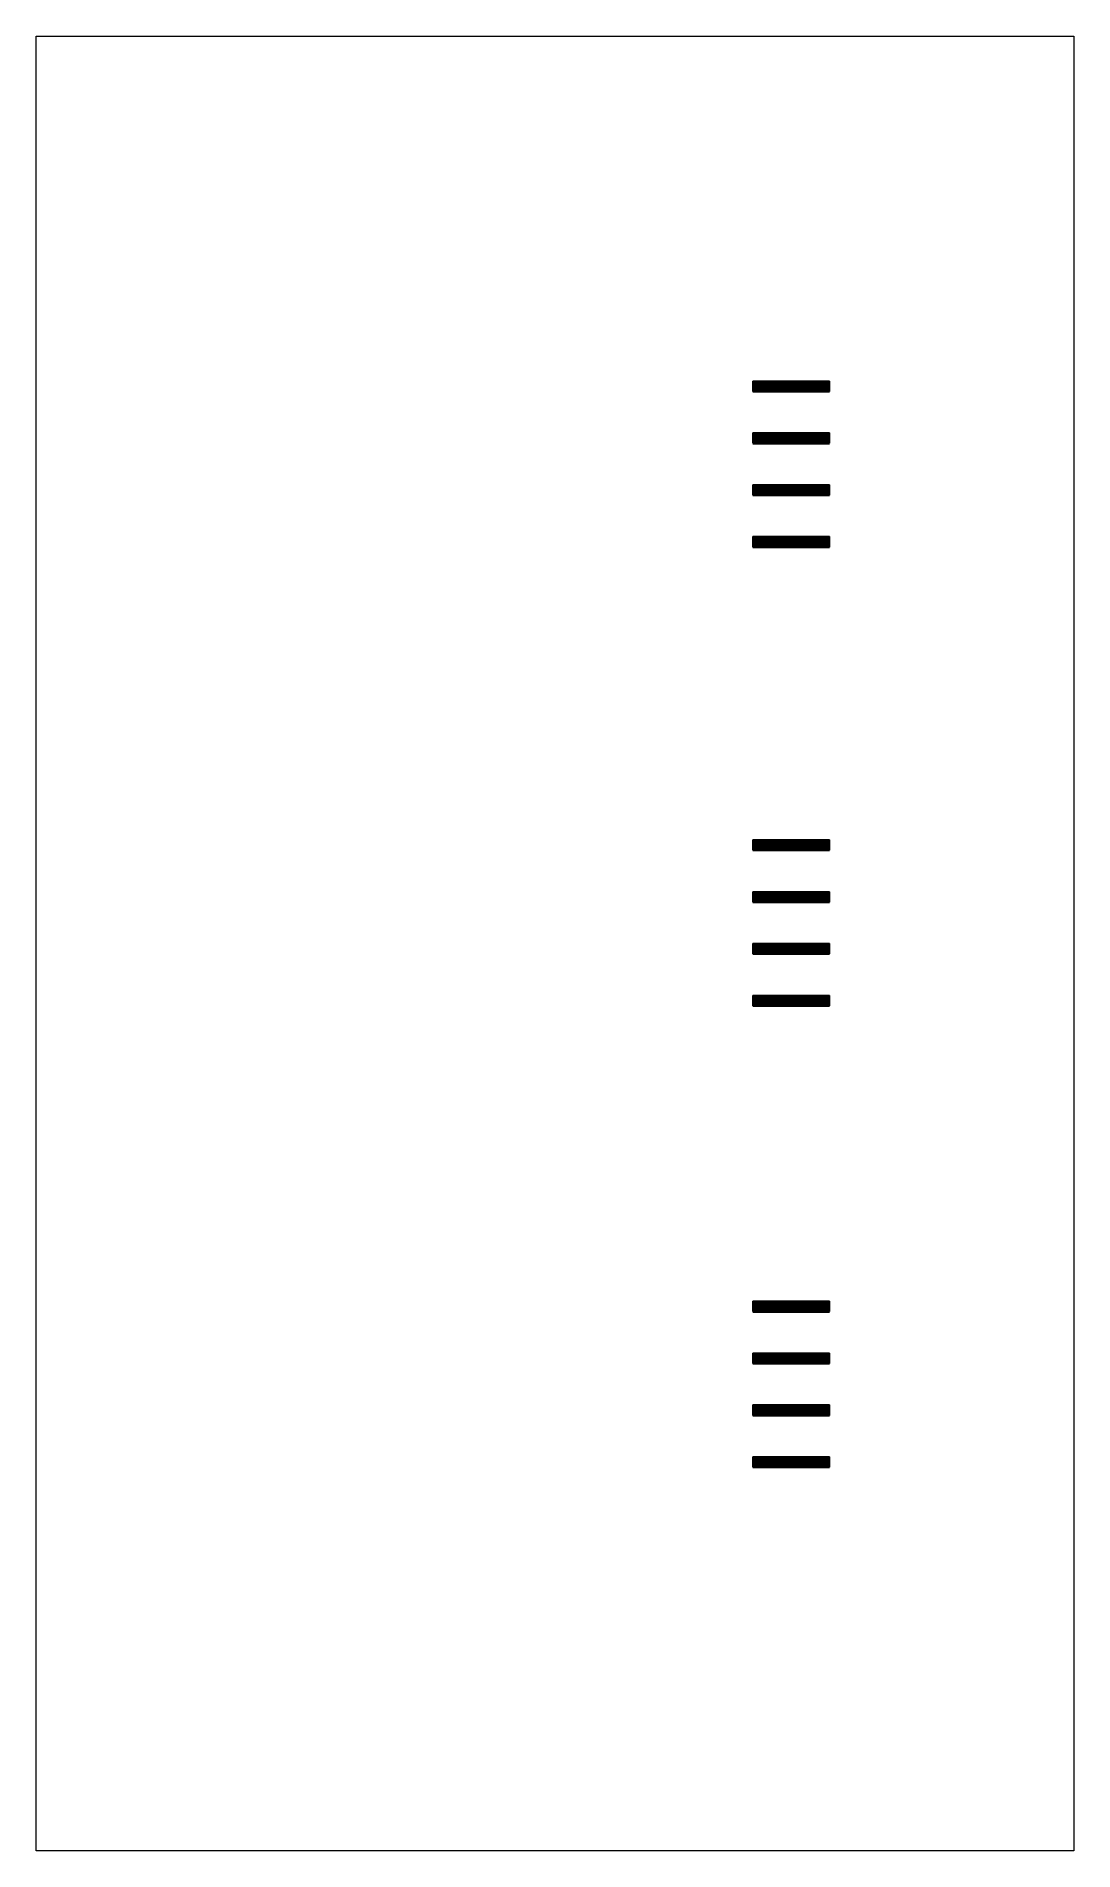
# Model space of a CAD drawing. Header units: millimetres. Extents: x 43.3 to 83.3, y 94.2 to 164.2.
import ezdxf

# ---------------------------------------------------------------- set-up
doc = ezdxf.new("R2010")
doc.units = ezdxf.units.MM
doc.layers.add('Rasters', color=6, linetype='Continuous')

msp = doc.modelspace()

# ---------------------------------------------------------------- linework, layer by layer
at = {"layer": 'Rasters', "linetype": 'Continuous', "lineweight": 0}
for p, q in [((43.292, 94.211), (43.292, 164.211)), ((43.292, 164.211), (83.292, 164.211)), ((83.292, 164.211), (83.292, 94.211)), ((83.292, 94.211), (43.292, 94.211))]:
    msp.add_line(p, q, dxfattribs=at)
at = {"layer": 'Rasters'}
for p, q in [((70.9, 150.883), (73.9, 150.883)), ((73.9, 150.833), (70.9, 150.833)), ((70.9, 150.783), (73.9, 150.783)), ((73.9, 150.733), (70.9, 150.733)), ((70.9, 150.683), (73.9, 150.683)), ((73.9, 150.633), (70.9, 150.633)), ((70.9, 150.583), (73.9, 150.583)), ((73.9, 150.533), (70.9, 150.533)), ((70.95, 150.933), (70.95, 150.467)), ((71, 150.933), (71, 150.467)), ((71.05, 150.933), (71.05, 150.467)), ((71.1, 150.933), (71.1, 150.467)), ((71.15, 150.933), (71.15, 150.467)), ((71.2, 150.933), (71.2, 150.467)), ((71.25, 150.933), (71.25, 150.467)), ((71.3, 150.933), (71.3, 150.467)), ((71.35, 150.933), (71.35, 150.467)), ((71.4, 150.933), (71.4, 150.467)), ((71.45, 150.933), (71.45, 150.467)), ((71.5, 150.933), (71.5, 150.467)), ((71.55, 150.933), (71.55, 150.467)), ((71.6, 150.933), (71.6, 150.467)), ((71.65, 150.933), (71.65, 150.467)), ((71.7, 150.933), (71.7, 150.467)), ((71.75, 150.933), (71.75, 150.467)), ((71.8, 150.933), (71.8, 150.467)), ((71.85, 150.933), (71.85, 150.467)), ((71.9, 150.933), (71.9, 150.467)), ((71.95, 150.933), (71.95, 150.467)), ((72, 150.933), (72, 150.467)), ((72.05, 150.933), (72.05, 150.467)), ((72.1, 150.933), (72.1, 150.467)), ((72.15, 150.933), (72.15, 150.467)), ((72.2, 150.933), (72.2, 150.467)), ((72.25, 150.933), (72.25, 150.467)), ((72.3, 150.933), (72.3, 150.467)), ((72.35, 150.933), (72.35, 150.467)), ((72.4, 150.933), (72.4, 150.467)), ((72.45, 150.933), (72.45, 150.467)), ((72.5, 150.933), (72.5, 150.467)), ((72.55, 150.933), (72.55, 150.467)), ((72.6, 150.933), (72.6, 150.467)), ((72.65, 150.933), (72.65, 150.467)), ((72.7, 150.933), (72.7, 150.467)), ((72.75, 150.933), (72.75, 150.467)), ((72.8, 150.933), (72.8, 150.467)), ((72.85, 150.933), (72.85, 150.467)), ((72.9, 150.933), (72.9, 150.467)), ((72.95, 150.933), (72.95, 150.467)), ((73, 150.933), (73, 150.467)), ((73.05, 150.933), (73.05, 150.467)), ((73.1, 150.933), (73.1, 150.467)), ((73.15, 150.933), (73.15, 150.467)), ((73.2, 150.933), (73.2, 150.467)), ((73.25, 150.933), (73.25, 150.467)), ((73.3, 150.933), (73.3, 150.467)), ((73.35, 150.933), (73.35, 150.467)), ((73.4, 150.933), (73.4, 150.467)), ((73.45, 150.933), (73.45, 150.467)), ((73.5, 150.933), (73.5, 150.467)), ((73.55, 150.933), (73.55, 150.467)), ((73.6, 150.933), (73.6, 150.467)), ((73.65, 150.933), (73.65, 150.467)), ((73.7, 150.933), (73.7, 150.467)), ((73.75, 150.933), (73.75, 150.467)), ((73.8, 150.933), (73.8, 150.467)), ((73.85, 150.933), (73.85, 150.467)), ((70.9, 148.883), (73.9, 148.883)), ((73.9, 148.833), (70.9, 148.833)), ((70.9, 148.783), (73.9, 148.783)), ((73.9, 148.733), (70.9, 148.733)), ((70.9, 148.683), (73.9, 148.683)), ((73.9, 148.633), (70.9, 148.633)), ((70.9, 148.583), (73.9, 148.583)), ((73.9, 148.533), (70.9, 148.533)), ((70.95, 148.933), (70.95, 148.467)), ((71, 148.933), (71, 148.467)), ((71.05, 148.933), (71.05, 148.467)), ((71.1, 148.933), (71.1, 148.467)), ((71.15, 148.933), (71.15, 148.467)), ((71.2, 148.933), (71.2, 148.467)), ((71.25, 148.933), (71.25, 148.467)), ((71.3, 148.933), (71.3, 148.467)), ((71.35, 148.933), (71.35, 148.467)), ((71.4, 148.933), (71.4, 148.467)), ((71.45, 148.933), (71.45, 148.467)), ((71.5, 148.933), (71.5, 148.467)), ((71.55, 148.933), (71.55, 148.467)), ((71.6, 148.933), (71.6, 148.467)), ((71.65, 148.933), (71.65, 148.467)), ((71.7, 148.933), (71.7, 148.467)), ((71.75, 148.933), (71.75, 148.467)), ((71.8, 148.933), (71.8, 148.467)), ((71.85, 148.933), (71.85, 148.467)), ((71.9, 148.933), (71.9, 148.467)), ((71.95, 148.933), (71.95, 148.467)), ((72, 148.933), (72, 148.467)), ((72.05, 148.933), (72.05, 148.467)), ((72.1, 148.933), (72.1, 148.467)), ((72.15, 148.933), (72.15, 148.467)), ((72.2, 148.933), (72.2, 148.467)), ((72.25, 148.933), (72.25, 148.467)), ((72.3, 148.933), (72.3, 148.467)), ((72.35, 148.933), (72.35, 148.467)), ((72.4, 148.933), (72.4, 148.467)), ((72.45, 148.933), (72.45, 148.467)), ((72.5, 148.933), (72.5, 148.467)), ((72.55, 148.933), (72.55, 148.467)), ((72.6, 148.933), (72.6, 148.467)), ((72.65, 148.933), (72.65, 148.467)), ((72.7, 148.933), (72.7, 148.467)), ((72.75, 148.933), (72.75, 148.467)), ((72.8, 148.933), (72.8, 148.467)), ((72.85, 148.933), (72.85, 148.467)), ((72.9, 148.933), (72.9, 148.467)), ((72.95, 148.933), (72.95, 148.467)), ((73, 148.933), (73, 148.467)), ((73.05, 148.933), (73.05, 148.467)), ((73.1, 148.933), (73.1, 148.467)), ((73.15, 148.933), (73.15, 148.467)), ((73.2, 148.933), (73.2, 148.467)), ((73.25, 148.933), (73.25, 148.467)), ((73.3, 148.933), (73.3, 148.467)), ((73.35, 148.933), (73.35, 148.467)), ((73.4, 148.933), (73.4, 148.467)), ((73.45, 148.933), (73.45, 148.467)), ((73.5, 148.933), (73.5, 148.467)), ((73.55, 148.933), (73.55, 148.467)), ((73.6, 148.933), (73.6, 148.467)), ((73.65, 148.933), (73.65, 148.467)), ((73.7, 148.933), (73.7, 148.467)), ((73.75, 148.933), (73.75, 148.467)), ((73.8, 148.933), (73.8, 148.467)), ((73.85, 148.933), (73.85, 148.467)), ((70.9, 146.883), (73.9, 146.883)), ((73.9, 146.833), (70.9, 146.833)), ((70.9, 146.783), (73.9, 146.783)), ((73.9, 146.733), (70.9, 146.733)), ((70.9, 146.683), (73.9, 146.683)), ((73.9, 146.633), (70.9, 146.633)), ((70.9, 146.583), (73.9, 146.583)), ((73.9, 146.533), (70.9, 146.533)), ((70.95, 146.933), (70.95, 146.467)), ((71, 146.933), (71, 146.467)), ((71.05, 146.933), (71.05, 146.467)), ((71.1, 146.933), (71.1, 146.467)), ((71.15, 146.933), (71.15, 146.467)), ((71.2, 146.933), (71.2, 146.467)), ((71.25, 146.933), (71.25, 146.467)), ((71.3, 146.933), (71.3, 146.467)), ((71.35, 146.933), (71.35, 146.467)), ((71.4, 146.933), (71.4, 146.467)), ((71.45, 146.933), (71.45, 146.467)), ((71.5, 146.933), (71.5, 146.467)), ((71.55, 146.933), (71.55, 146.467)), ((71.6, 146.933), (71.6, 146.467)), ((71.65, 146.933), (71.65, 146.467)), ((71.7, 146.933), (71.7, 146.467)), ((71.75, 146.933), (71.75, 146.467)), ((71.8, 146.933), (71.8, 146.467)), ((71.85, 146.933), (71.85, 146.467)), ((71.9, 146.933), (71.9, 146.467)), ((71.95, 146.933), (71.95, 146.467)), ((72, 146.933), (72, 146.467)), ((72.05, 146.933), (72.05, 146.467)), ((72.1, 146.933), (72.1, 146.467)), ((72.15, 146.933), (72.15, 146.467)), ((72.2, 146.933), (72.2, 146.467)), ((72.25, 146.933), (72.25, 146.467)), ((72.3, 146.933), (72.3, 146.467)), ((72.35, 146.933), (72.35, 146.467)), ((72.4, 146.933), (72.4, 146.467)), ((72.45, 146.933), (72.45, 146.467)), ((72.5, 146.933), (72.5, 146.467)), ((72.55, 146.933), (72.55, 146.467)), ((72.6, 146.933), (72.6, 146.467)), ((72.65, 146.933), (72.65, 146.467)), ((72.7, 146.933), (72.7, 146.467)), ((72.75, 146.933), (72.75, 146.467)), ((72.8, 146.933), (72.8, 146.467)), ((72.85, 146.933), (72.85, 146.467)), ((72.9, 146.933), (72.9, 146.467)), ((72.95, 146.933), (72.95, 146.467)), ((73, 146.933), (73, 146.467)), ((73.05, 146.933), (73.05, 146.467)), ((73.1, 146.933), (73.1, 146.467)), ((73.15, 146.933), (73.15, 146.467)), ((73.2, 146.933), (73.2, 146.467)), ((73.25, 146.933), (73.25, 146.467)), ((73.3, 146.933), (73.3, 146.467)), ((73.35, 146.933), (73.35, 146.467)), ((73.4, 146.933), (73.4, 146.467)), ((73.45, 146.933), (73.45, 146.467)), ((73.5, 146.933), (73.5, 146.467)), ((73.55, 146.933), (73.55, 146.467)), ((73.6, 146.933), (73.6, 146.467)), ((73.65, 146.933), (73.65, 146.467)), ((73.7, 146.933), (73.7, 146.467)), ((73.75, 146.933), (73.75, 146.467)), ((73.8, 146.933), (73.8, 146.467)), ((73.85, 146.933), (73.85, 146.467)), ((70.95, 144.933), (70.95, 144.467)), ((71, 144.933), (71, 144.467)), ((71.05, 144.933), (71.05, 144.467)), ((71.1, 144.933), (71.1, 144.467)), ((71.15, 144.933), (71.15, 144.467)), ((71.2, 144.933), (71.2, 144.467)), ((71.25, 144.933), (71.25, 144.467)), ((71.3, 144.933), (71.3, 144.467)), ((71.35, 144.933), (71.35, 144.467)), ((71.4, 144.933), (71.4, 144.467)), ((71.45, 144.933), (71.45, 144.467)), ((71.5, 144.933), (71.5, 144.467)), ((71.55, 144.933), (71.55, 144.467)), ((71.6, 144.933), (71.6, 144.467)), ((71.65, 144.933), (71.65, 144.467)), ((71.7, 144.933), (71.7, 144.467)), ((71.75, 144.933), (71.75, 144.467)), ((71.8, 144.933), (71.8, 144.467)), ((71.85, 144.933), (71.85, 144.467)), ((71.9, 144.933), (71.9, 144.467)), ((71.95, 144.933), (71.95, 144.467)), ((72, 144.933), (72, 144.467)), ((72.05, 144.933), (72.05, 144.467)), ((72.1, 144.933), (72.1, 144.467)), ((72.15, 144.933), (72.15, 144.467)), ((72.2, 144.933), (72.2, 144.467)), ((72.25, 144.933), (72.25, 144.467)), ((72.3, 144.933), (72.3, 144.467)), ((72.35, 144.933), (72.35, 144.467)), ((72.4, 144.933), (72.4, 144.467)), ((72.45, 144.933), (72.45, 144.467)), ((72.5, 144.933), (72.5, 144.467)), ((72.55, 144.933), (72.55, 144.467)), ((72.6, 144.933), (72.6, 144.467)), ((72.65, 144.933), (72.65, 144.467)), ((72.7, 144.933), (72.7, 144.467)), ((72.75, 144.933), (72.75, 144.467)), ((72.8, 144.933), (72.8, 144.467)), ((72.85, 144.933), (72.85, 144.467)), ((72.9, 144.933), (72.9, 144.467)), ((72.95, 144.933), (72.95, 144.467)), ((73, 144.933), (73, 144.467)), ((73.05, 144.933), (73.05, 144.467)), ((73.1, 144.933), (73.1, 144.467)), ((73.15, 144.933), (73.15, 144.467)), ((73.2, 144.933), (73.2, 144.467)), ((73.25, 144.933), (73.25, 144.467)), ((73.3, 144.933), (73.3, 144.467)), ((73.35, 144.933), (73.35, 144.467)), ((73.4, 144.933), (73.4, 144.467)), ((73.45, 144.933), (73.45, 144.467)), ((73.5, 144.933), (73.5, 144.467)), ((73.55, 144.933), (73.55, 144.467)), ((73.6, 144.933), (73.6, 144.467)), ((73.65, 144.933), (73.65, 144.467)), ((73.7, 144.933), (73.7, 144.467)), ((73.75, 144.933), (73.75, 144.467)), ((73.8, 144.933), (73.8, 144.467)), ((73.85, 144.933), (73.85, 144.467)), ((70.9, 144.883), (73.9, 144.883)), ((73.9, 144.833), (70.9, 144.833)), ((70.9, 144.783), (73.9, 144.783)), ((73.9, 144.733), (70.9, 144.733)), ((70.9, 144.683), (73.9, 144.683)), ((73.9, 144.633), (70.9, 144.633)), ((70.9, 144.583), (73.9, 144.583)), ((73.9, 144.533), (70.9, 144.533)), ((70.9, 133.183), (73.9, 133.183)), ((73.9, 133.133), (70.9, 133.133)), ((70.9, 133.083), (73.9, 133.083)), ((73.9, 133.033), (70.9, 133.033)), ((70.95, 133.233), (70.95, 132.767)), ((71, 133.233), (71, 132.767)), ((71.05, 133.233), (71.05, 132.767)), ((71.1, 133.233), (71.1, 132.767)), ((71.15, 133.233), (71.15, 132.767)), ((71.2, 133.233), (71.2, 132.767)), ((71.25, 133.233), (71.25, 132.767)), ((71.3, 133.233), (71.3, 132.767)), ((71.35, 133.233), (71.35, 132.767)), ((71.4, 133.233), (71.4, 132.767)), ((71.45, 133.233), (71.45, 132.767)), ((71.5, 133.233), (71.5, 132.767)), ((71.55, 133.233), (71.55, 132.767)), ((71.6, 133.233), (71.6, 132.767)), ((71.65, 133.233), (71.65, 132.767)), ((71.7, 133.233), (71.7, 132.767)), ((71.75, 133.233), (71.75, 132.767)), ((71.8, 133.233), (71.8, 132.767)), ((71.85, 133.233), (71.85, 132.767)), ((71.9, 133.233), (71.9, 132.767)), ((71.95, 133.233), (71.95, 132.767)), ((72, 133.233), (72, 132.767)), ((72.05, 133.233), (72.05, 132.767)), ((72.1, 133.233), (72.1, 132.767)), ((72.15, 133.233), (72.15, 132.767)), ((72.2, 133.233), (72.2, 132.767)), ((72.25, 133.233), (72.25, 132.767)), ((72.3, 133.233), (72.3, 132.767)), ((72.35, 133.233), (72.35, 132.767)), ((72.4, 133.233), (72.4, 132.767)), ((72.45, 133.233), (72.45, 132.767)), ((72.5, 133.233), (72.5, 132.767)), ((72.55, 133.233), (72.55, 132.767)), ((72.6, 133.233), (72.6, 132.767)), ((72.65, 133.233), (72.65, 132.767)), ((72.7, 133.233), (72.7, 132.767)), ((72.75, 133.233), (72.75, 132.767)), ((72.8, 133.233), (72.8, 132.767)), ((72.85, 133.233), (72.85, 132.767)), ((72.9, 133.233), (72.9, 132.767)), ((72.95, 133.233), (72.95, 132.767)), ((73, 133.233), (73, 132.767)), ((73.05, 133.233), (73.05, 132.767)), ((73.1, 133.233), (73.1, 132.767)), ((73.15, 133.233), (73.15, 132.767)), ((73.2, 133.233), (73.2, 132.767)), ((73.25, 133.233), (73.25, 132.767)), ((73.3, 133.233), (73.3, 132.767)), ((73.35, 133.233), (73.35, 132.767)), ((73.4, 133.233), (73.4, 132.767)), ((73.45, 133.233), (73.45, 132.767)), ((73.5, 133.233), (73.5, 132.767)), ((73.55, 133.233), (73.55, 132.767)), ((73.6, 133.233), (73.6, 132.767)), ((73.65, 133.233), (73.65, 132.767)), ((73.7, 133.233), (73.7, 132.767)), ((73.75, 133.233), (73.75, 132.767)), ((73.8, 133.233), (73.8, 132.767)), ((73.85, 133.233), (73.85, 132.767)), ((70.9, 132.983), (73.9, 132.983)), ((73.9, 132.933), (70.9, 132.933)), ((70.9, 132.883), (73.9, 132.883)), ((73.9, 132.833), (70.9, 132.833)), ((70.9, 131.183), (73.9, 131.183)), ((73.9, 131.133), (70.9, 131.133)), ((70.9, 131.083), (73.9, 131.083)), ((73.9, 131.033), (70.9, 131.033)), ((70.9, 130.983), (73.9, 130.983)), ((73.9, 130.933), (70.9, 130.933)), ((70.95, 131.233), (70.95, 130.767)), ((71, 131.233), (71, 130.767)), ((71.05, 131.233), (71.05, 130.767)), ((71.1, 131.233), (71.1, 130.767)), ((71.15, 131.233), (71.15, 130.767)), ((71.2, 131.233), (71.2, 130.767)), ((71.25, 131.233), (71.25, 130.767)), ((71.3, 131.233), (71.3, 130.767)), ((71.35, 131.233), (71.35, 130.767)), ((71.4, 131.233), (71.4, 130.767)), ((71.45, 131.233), (71.45, 130.767)), ((71.5, 131.233), (71.5, 130.767)), ((71.55, 131.233), (71.55, 130.767)), ((71.6, 131.233), (71.6, 130.767)), ((71.65, 131.233), (71.65, 130.767)), ((71.7, 131.233), (71.7, 130.767)), ((71.75, 131.233), (71.75, 130.767)), ((71.8, 131.233), (71.8, 130.767)), ((71.85, 131.233), (71.85, 130.767)), ((71.9, 131.233), (71.9, 130.767)), ((71.95, 131.233), (71.95, 130.767)), ((72, 131.233), (72, 130.767)), ((72.05, 131.233), (72.05, 130.767)), ((72.1, 131.233), (72.1, 130.767)), ((72.15, 131.233), (72.15, 130.767)), ((72.2, 131.233), (72.2, 130.767)), ((72.25, 131.233), (72.25, 130.767)), ((72.3, 131.233), (72.3, 130.767)), ((72.35, 131.233), (72.35, 130.767)), ((72.4, 131.233), (72.4, 130.767)), ((72.45, 131.233), (72.45, 130.767)), ((72.5, 131.233), (72.5, 130.767)), ((72.55, 131.233), (72.55, 130.767)), ((72.6, 131.233), (72.6, 130.767)), ((72.65, 131.233), (72.65, 130.767)), ((72.7, 131.233), (72.7, 130.767)), ((72.75, 131.233), (72.75, 130.767)), ((72.8, 131.233), (72.8, 130.767)), ((72.85, 131.233), (72.85, 130.767)), ((72.9, 131.233), (72.9, 130.767)), ((72.95, 131.233), (72.95, 130.767)), ((73, 131.233), (73, 130.767)), ((73.05, 131.233), (73.05, 130.767)), ((73.1, 131.233), (73.1, 130.767)), ((73.15, 131.233), (73.15, 130.767)), ((73.2, 131.233), (73.2, 130.767)), ((73.25, 131.233), (73.25, 130.767)), ((73.3, 131.233), (73.3, 130.767)), ((73.35, 131.233), (73.35, 130.767)), ((73.4, 131.233), (73.4, 130.767)), ((73.45, 131.233), (73.45, 130.767)), ((73.5, 131.233), (73.5, 130.767)), ((73.55, 131.233), (73.55, 130.767)), ((73.6, 131.233), (73.6, 130.767)), ((73.65, 131.233), (73.65, 130.767)), ((73.7, 131.233), (73.7, 130.767)), ((73.75, 131.233), (73.75, 130.767)), ((73.8, 131.233), (73.8, 130.767)), ((73.85, 131.233), (73.85, 130.767)), ((70.9, 130.883), (73.9, 130.883)), ((73.9, 130.833), (70.9, 130.833)), ((70.9, 129.183), (73.9, 129.183)), ((73.9, 129.133), (70.9, 129.133)), ((70.9, 129.083), (73.9, 129.083)), ((73.9, 129.033), (70.9, 129.033)), ((70.9, 128.983), (73.9, 128.983)), ((73.9, 128.933), (70.9, 128.933)), ((70.9, 128.883), (73.9, 128.883)), ((73.9, 128.833), (70.9, 128.833)), ((70.95, 129.233), (70.95, 128.767)), ((71, 129.233), (71, 128.767)), ((71.05, 129.233), (71.05, 128.767)), ((71.1, 129.233), (71.1, 128.767)), ((71.15, 129.233), (71.15, 128.767)), ((71.2, 129.233), (71.2, 128.767)), ((71.25, 129.233), (71.25, 128.767)), ((71.3, 129.233), (71.3, 128.767)), ((71.35, 129.233), (71.35, 128.767)), ((71.4, 129.233), (71.4, 128.767)), ((71.45, 129.233), (71.45, 128.767)), ((71.5, 129.233), (71.5, 128.767)), ((71.55, 129.233), (71.55, 128.767)), ((71.6, 129.233), (71.6, 128.767)), ((71.65, 129.233), (71.65, 128.767)), ((71.7, 129.233), (71.7, 128.767)), ((71.75, 129.233), (71.75, 128.767)), ((71.8, 129.233), (71.8, 128.767)), ((71.85, 129.233), (71.85, 128.767)), ((71.9, 129.233), (71.9, 128.767)), ((71.95, 129.233), (71.95, 128.767)), ((72, 129.233), (72, 128.767)), ((72.05, 129.233), (72.05, 128.767)), ((72.1, 129.233), (72.1, 128.767)), ((72.15, 129.233), (72.15, 128.767)), ((72.2, 129.233), (72.2, 128.767)), ((72.25, 129.233), (72.25, 128.767)), ((72.3, 129.233), (72.3, 128.767)), ((72.35, 129.233), (72.35, 128.767)), ((72.4, 129.233), (72.4, 128.767)), ((72.45, 129.233), (72.45, 128.767)), ((72.5, 129.233), (72.5, 128.767)), ((72.55, 129.233), (72.55, 128.767)), ((72.6, 129.233), (72.6, 128.767)), ((72.65, 129.233), (72.65, 128.767)), ((72.7, 129.233), (72.7, 128.767)), ((72.75, 129.233), (72.75, 128.767)), ((72.8, 129.233), (72.8, 128.767)), ((72.85, 129.233), (72.85, 128.767)), ((72.9, 129.233), (72.9, 128.767)), ((72.95, 129.233), (72.95, 128.767)), ((73, 129.233), (73, 128.767)), ((73.05, 129.233), (73.05, 128.767)), ((73.1, 129.233), (73.1, 128.767)), ((73.15, 129.233), (73.15, 128.767)), ((73.2, 129.233), (73.2, 128.767)), ((73.25, 129.233), (73.25, 128.767)), ((73.3, 129.233), (73.3, 128.767)), ((73.35, 129.233), (73.35, 128.767)), ((73.4, 129.233), (73.4, 128.767)), ((73.45, 129.233), (73.45, 128.767)), ((73.5, 129.233), (73.5, 128.767)), ((73.55, 129.233), (73.55, 128.767)), ((73.6, 129.233), (73.6, 128.767)), ((73.65, 129.233), (73.65, 128.767)), ((73.7, 129.233), (73.7, 128.767)), ((73.75, 129.233), (73.75, 128.767)), ((73.8, 129.233), (73.8, 128.767)), ((73.85, 129.233), (73.85, 128.767)), ((70.9, 127.183), (73.9, 127.183)), ((73.9, 127.133), (70.9, 127.133)), ((70.9, 127.083), (73.9, 127.083)), ((73.9, 127.033), (70.9, 127.033)), ((70.9, 126.983), (73.9, 126.983)), ((73.9, 126.933), (70.9, 126.933)), ((70.9, 126.883), (73.9, 126.883)), ((73.9, 126.833), (70.9, 126.833)), ((70.95, 127.233), (70.95, 126.767)), ((71, 127.233), (71, 126.767)), ((71.05, 127.233), (71.05, 126.767)), ((71.1, 127.233), (71.1, 126.767)), ((71.15, 127.233), (71.15, 126.767)), ((71.2, 127.233), (71.2, 126.767)), ((71.25, 127.233), (71.25, 126.767)), ((71.3, 127.233), (71.3, 126.767)), ((71.35, 127.233), (71.35, 126.767)), ((71.4, 127.233), (71.4, 126.767)), ((71.45, 127.233), (71.45, 126.767)), ((71.5, 127.233), (71.5, 126.767)), ((71.55, 127.233), (71.55, 126.767)), ((71.6, 127.233), (71.6, 126.767)), ((71.65, 127.233), (71.65, 126.767)), ((71.7, 127.233), (71.7, 126.767)), ((71.75, 127.233), (71.75, 126.767)), ((71.8, 127.233), (71.8, 126.767)), ((71.85, 127.233), (71.85, 126.767)), ((71.9, 127.233), (71.9, 126.767)), ((71.95, 127.233), (71.95, 126.767)), ((72, 127.233), (72, 126.767)), ((72.05, 127.233), (72.05, 126.767)), ((72.1, 127.233), (72.1, 126.767)), ((72.15, 127.233), (72.15, 126.767)), ((72.2, 127.233), (72.2, 126.767)), ((72.25, 127.233), (72.25, 126.767)), ((72.3, 127.233), (72.3, 126.767)), ((72.35, 127.233), (72.35, 126.767)), ((72.4, 127.233), (72.4, 126.767)), ((72.45, 127.233), (72.45, 126.767)), ((72.5, 127.233), (72.5, 126.767)), ((72.55, 127.233), (72.55, 126.767)), ((72.6, 127.233), (72.6, 126.767)), ((72.65, 127.233), (72.65, 126.767)), ((72.7, 127.233), (72.7, 126.767)), ((72.75, 127.233), (72.75, 126.767)), ((72.8, 127.233), (72.8, 126.767)), ((72.85, 127.233), (72.85, 126.767)), ((72.9, 127.233), (72.9, 126.767)), ((72.95, 127.233), (72.95, 126.767)), ((73, 127.233), (73, 126.767)), ((73.05, 127.233), (73.05, 126.767)), ((73.1, 127.233), (73.1, 126.767)), ((73.15, 127.233), (73.15, 126.767)), ((73.2, 127.233), (73.2, 126.767)), ((73.25, 127.233), (73.25, 126.767)), ((73.3, 127.233), (73.3, 126.767)), ((73.35, 127.233), (73.35, 126.767)), ((73.4, 127.233), (73.4, 126.767)), ((73.45, 127.233), (73.45, 126.767)), ((73.5, 127.233), (73.5, 126.767)), ((73.55, 127.233), (73.55, 126.767)), ((73.6, 127.233), (73.6, 126.767)), ((73.65, 127.233), (73.65, 126.767)), ((73.7, 127.233), (73.7, 126.767)), ((73.75, 127.233), (73.75, 126.767)), ((73.8, 127.233), (73.8, 126.767)), ((73.85, 127.233), (73.85, 126.767)), ((70.9, 115.383), (73.9, 115.383)), ((73.9, 115.333), (70.9, 115.333)), ((70.9, 115.283), (73.9, 115.283)), ((73.9, 115.233), (70.9, 115.233)), ((70.9, 115.183), (73.9, 115.183)), ((73.9, 115.133), (70.9, 115.133)), ((70.9, 115.083), (73.9, 115.083)), ((73.9, 115.033), (70.9, 115.033)), ((70.95, 115.433), (70.95, 114.967)), ((71, 115.433), (71, 114.967)), ((71.05, 115.433), (71.05, 114.967)), ((71.1, 115.433), (71.1, 114.967)), ((71.15, 115.433), (71.15, 114.967)), ((71.2, 115.433), (71.2, 114.967)), ((71.25, 115.433), (71.25, 114.967)), ((71.3, 115.433), (71.3, 114.967)), ((71.35, 115.433), (71.35, 114.967)), ((71.4, 115.433), (71.4, 114.967)), ((71.45, 115.433), (71.45, 114.967)), ((71.5, 115.433), (71.5, 114.967)), ((71.55, 115.433), (71.55, 114.967)), ((71.6, 115.433), (71.6, 114.967)), ((71.65, 115.433), (71.65, 114.967)), ((71.7, 115.433), (71.7, 114.967)), ((71.75, 115.433), (71.75, 114.967)), ((71.8, 115.433), (71.8, 114.967)), ((71.85, 115.433), (71.85, 114.967)), ((71.9, 115.433), (71.9, 114.967)), ((71.95, 115.433), (71.95, 114.967)), ((72, 115.433), (72, 114.967)), ((72.05, 115.433), (72.05, 114.967)), ((72.1, 115.433), (72.1, 114.967)), ((72.15, 115.433), (72.15, 114.967)), ((72.2, 115.433), (72.2, 114.967)), ((72.25, 115.433), (72.25, 114.967)), ((72.3, 115.433), (72.3, 114.967)), ((72.35, 115.433), (72.35, 114.967)), ((72.4, 115.433), (72.4, 114.967)), ((72.45, 115.433), (72.45, 114.967)), ((72.5, 115.433), (72.5, 114.967)), ((72.55, 115.433), (72.55, 114.967)), ((72.6, 115.433), (72.6, 114.967)), ((72.65, 115.433), (72.65, 114.967)), ((72.7, 115.433), (72.7, 114.967)), ((72.75, 115.433), (72.75, 114.967)), ((72.8, 115.433), (72.8, 114.967)), ((72.85, 115.433), (72.85, 114.967)), ((72.9, 115.433), (72.9, 114.967)), ((72.95, 115.433), (72.95, 114.967)), ((73, 115.433), (73, 114.967)), ((73.05, 115.433), (73.05, 114.967)), ((73.1, 115.433), (73.1, 114.967)), ((73.15, 115.433), (73.15, 114.967)), ((73.2, 115.433), (73.2, 114.967)), ((73.25, 115.433), (73.25, 114.967)), ((73.3, 115.433), (73.3, 114.967)), ((73.35, 115.433), (73.35, 114.967)), ((73.4, 115.433), (73.4, 114.967)), ((73.45, 115.433), (73.45, 114.967)), ((73.5, 115.433), (73.5, 114.967)), ((73.55, 115.433), (73.55, 114.967)), ((73.6, 115.433), (73.6, 114.967)), ((73.65, 115.433), (73.65, 114.967)), ((73.7, 115.433), (73.7, 114.967)), ((73.75, 115.433), (73.75, 114.967)), ((73.8, 115.433), (73.8, 114.967)), ((73.85, 115.433), (73.85, 114.967)), ((70.95, 113.433), (70.95, 112.967)), ((71, 113.433), (71, 112.967)), ((71.05, 113.433), (71.05, 112.967)), ((71.1, 113.433), (71.1, 112.967)), ((71.15, 113.433), (71.15, 112.967)), ((71.2, 113.433), (71.2, 112.967)), ((71.25, 113.433), (71.25, 112.967)), ((71.3, 113.433), (71.3, 112.967)), ((71.35, 113.433), (71.35, 112.967)), ((71.4, 113.433), (71.4, 112.967)), ((71.45, 113.433), (71.45, 112.967)), ((71.5, 113.433), (71.5, 112.967)), ((71.55, 113.433), (71.55, 112.967)), ((71.6, 113.433), (71.6, 112.967)), ((71.65, 113.433), (71.65, 112.967)), ((71.7, 113.433), (71.7, 112.967)), ((71.75, 113.433), (71.75, 112.967)), ((71.8, 113.433), (71.8, 112.967)), ((71.85, 113.433), (71.85, 112.967)), ((71.9, 113.433), (71.9, 112.967)), ((71.95, 113.433), (71.95, 112.967)), ((72, 113.433), (72, 112.967)), ((72.05, 113.433), (72.05, 112.967)), ((72.1, 113.433), (72.1, 112.967)), ((72.15, 113.433), (72.15, 112.967)), ((72.2, 113.433), (72.2, 112.967)), ((72.25, 113.433), (72.25, 112.967)), ((72.3, 113.433), (72.3, 112.967)), ((72.35, 113.433), (72.35, 112.967)), ((72.4, 113.433), (72.4, 112.967)), ((72.45, 113.433), (72.45, 112.967)), ((72.5, 113.433), (72.5, 112.967)), ((72.55, 113.433), (72.55, 112.967)), ((72.6, 113.433), (72.6, 112.967)), ((72.65, 113.433), (72.65, 112.967)), ((72.7, 113.433), (72.7, 112.967)), ((72.75, 113.433), (72.75, 112.967)), ((72.8, 113.433), (72.8, 112.967)), ((72.85, 113.433), (72.85, 112.967)), ((72.9, 113.433), (72.9, 112.967)), ((72.95, 113.433), (72.95, 112.967)), ((73, 113.433), (73, 112.967)), ((73.05, 113.433), (73.05, 112.967)), ((73.1, 113.433), (73.1, 112.967)), ((73.15, 113.433), (73.15, 112.967)), ((73.2, 113.433), (73.2, 112.967)), ((73.25, 113.433), (73.25, 112.967)), ((73.3, 113.433), (73.3, 112.967)), ((73.35, 113.433), (73.35, 112.967)), ((73.4, 113.433), (73.4, 112.967)), ((73.45, 113.433), (73.45, 112.967)), ((73.5, 113.433), (73.5, 112.967)), ((73.55, 113.433), (73.55, 112.967)), ((73.6, 113.433), (73.6, 112.967)), ((73.65, 113.433), (73.65, 112.967)), ((73.7, 113.433), (73.7, 112.967)), ((73.75, 113.433), (73.75, 112.967)), ((73.8, 113.433), (73.8, 112.967)), ((73.85, 113.433), (73.85, 112.967)), ((70.9, 113.383), (73.9, 113.383)), ((73.9, 113.333), (70.9, 113.333)), ((70.9, 113.283), (73.9, 113.283)), ((73.9, 113.233), (70.9, 113.233)), ((70.9, 113.183), (73.9, 113.183)), ((73.9, 113.133), (70.9, 113.133)), ((70.9, 113.083), (73.9, 113.083)), ((73.9, 113.033), (70.9, 113.033)), ((70.9, 111.383), (73.9, 111.383)), ((73.9, 111.333), (70.9, 111.333)), ((70.95, 111.433), (70.95, 110.967)), ((71, 111.433), (71, 110.967)), ((71.05, 111.433), (71.05, 110.967)), ((71.1, 111.433), (71.1, 110.967)), ((71.15, 111.433), (71.15, 110.967)), ((71.2, 111.433), (71.2, 110.967)), ((71.25, 111.433), (71.25, 110.967)), ((71.3, 111.433), (71.3, 110.967)), ((71.35, 111.433), (71.35, 110.967)), ((71.4, 111.433), (71.4, 110.967)), ((71.45, 111.433), (71.45, 110.967)), ((71.5, 111.433), (71.5, 110.967)), ((71.55, 111.433), (71.55, 110.967)), ((71.6, 111.433), (71.6, 110.967)), ((71.65, 111.433), (71.65, 110.967)), ((71.7, 111.433), (71.7, 110.967)), ((71.75, 111.433), (71.75, 110.967)), ((71.8, 111.433), (71.8, 110.967)), ((71.85, 111.433), (71.85, 110.967)), ((71.9, 111.433), (71.9, 110.967)), ((71.95, 111.433), (71.95, 110.967)), ((72, 111.433), (72, 110.967)), ((72.05, 111.433), (72.05, 110.967)), ((72.1, 111.433), (72.1, 110.967)), ((72.15, 111.433), (72.15, 110.967)), ((72.2, 111.433), (72.2, 110.967)), ((72.25, 111.433), (72.25, 110.967)), ((72.3, 111.433), (72.3, 110.967)), ((72.35, 111.433), (72.35, 110.967)), ((72.4, 111.433), (72.4, 110.967)), ((72.45, 111.433), (72.45, 110.967)), ((72.5, 111.433), (72.5, 110.967)), ((72.55, 111.433), (72.55, 110.967)), ((72.6, 111.433), (72.6, 110.967)), ((72.65, 111.433), (72.65, 110.967)), ((72.7, 111.433), (72.7, 110.967)), ((72.75, 111.433), (72.75, 110.967)), ((72.8, 111.433), (72.8, 110.967)), ((72.85, 111.433), (72.85, 110.967)), ((72.9, 111.433), (72.9, 110.967)), ((72.95, 111.433), (72.95, 110.967)), ((73, 111.433), (73, 110.967)), ((73.05, 111.433), (73.05, 110.967)), ((73.1, 111.433), (73.1, 110.967)), ((73.15, 111.433), (73.15, 110.967)), ((73.2, 111.433), (73.2, 110.967)), ((73.25, 111.433), (73.25, 110.967)), ((73.3, 111.433), (73.3, 110.967)), ((73.35, 111.433), (73.35, 110.967)), ((73.4, 111.433), (73.4, 110.967)), ((73.45, 111.433), (73.45, 110.967)), ((73.5, 111.433), (73.5, 110.967)), ((73.55, 111.433), (73.55, 110.967)), ((73.6, 111.433), (73.6, 110.967)), ((73.65, 111.433), (73.65, 110.967)), ((73.7, 111.433), (73.7, 110.967)), ((73.75, 111.433), (73.75, 110.967)), ((73.8, 111.433), (73.8, 110.967)), ((73.85, 111.433), (73.85, 110.967)), ((70.9, 111.283), (73.9, 111.283)), ((73.9, 111.233), (70.9, 111.233)), ((70.9, 111.183), (73.9, 111.183)), ((73.9, 111.133), (70.9, 111.133)), ((70.9, 111.083), (73.9, 111.083)), ((73.9, 111.033), (70.9, 111.033)), ((70.9, 109.383), (73.9, 109.383)), ((73.9, 109.333), (70.9, 109.333)), ((70.9, 109.283), (73.9, 109.283)), ((73.9, 109.233), (70.9, 109.233)), ((70.95, 109.433), (70.95, 108.967)), ((71, 109.433), (71, 108.967)), ((71.05, 109.433), (71.05, 108.967)), ((71.1, 109.433), (71.1, 108.967)), ((71.15, 109.433), (71.15, 108.967)), ((71.2, 109.433), (71.2, 108.967)), ((71.25, 109.433), (71.25, 108.967)), ((71.3, 109.433), (71.3, 108.967)), ((71.35, 109.433), (71.35, 108.967)), ((71.4, 109.433), (71.4, 108.967)), ((71.45, 109.433), (71.45, 108.967)), ((71.5, 109.433), (71.5, 108.967)), ((71.55, 109.433), (71.55, 108.967)), ((71.6, 109.433), (71.6, 108.967)), ((71.65, 109.433), (71.65, 108.967)), ((71.7, 109.433), (71.7, 108.967)), ((71.75, 109.433), (71.75, 108.967)), ((71.8, 109.433), (71.8, 108.967)), ((71.85, 109.433), (71.85, 108.967)), ((71.9, 109.433), (71.9, 108.967)), ((71.95, 109.433), (71.95, 108.967)), ((72, 109.433), (72, 108.967)), ((72.05, 109.433), (72.05, 108.967)), ((72.1, 109.433), (72.1, 108.967)), ((72.15, 109.433), (72.15, 108.967)), ((72.2, 109.433), (72.2, 108.967)), ((72.25, 109.433), (72.25, 108.967)), ((72.3, 109.433), (72.3, 108.967)), ((72.35, 109.433), (72.35, 108.967)), ((72.4, 109.433), (72.4, 108.967)), ((72.45, 109.433), (72.45, 108.967)), ((72.5, 109.433), (72.5, 108.967)), ((72.55, 109.433), (72.55, 108.967)), ((72.6, 109.433), (72.6, 108.967)), ((72.65, 109.433), (72.65, 108.967)), ((72.7, 109.433), (72.7, 108.967)), ((72.75, 109.433), (72.75, 108.967)), ((72.8, 109.433), (72.8, 108.967)), ((72.85, 109.433), (72.85, 108.967)), ((72.9, 109.433), (72.9, 108.967)), ((72.95, 109.433), (72.95, 108.967)), ((73, 109.433), (73, 108.967)), ((73.05, 109.433), (73.05, 108.967)), ((73.1, 109.433), (73.1, 108.967)), ((73.15, 109.433), (73.15, 108.967)), ((73.2, 109.433), (73.2, 108.967)), ((73.25, 109.433), (73.25, 108.967)), ((73.3, 109.433), (73.3, 108.967)), ((73.35, 109.433), (73.35, 108.967)), ((73.4, 109.433), (73.4, 108.967)), ((73.45, 109.433), (73.45, 108.967)), ((73.5, 109.433), (73.5, 108.967)), ((73.55, 109.433), (73.55, 108.967)), ((73.6, 109.433), (73.6, 108.967)), ((73.65, 109.433), (73.65, 108.967)), ((73.7, 109.433), (73.7, 108.967)), ((73.75, 109.433), (73.75, 108.967)), ((73.8, 109.433), (73.8, 108.967)), ((73.85, 109.433), (73.85, 108.967)), ((70.9, 109.183), (73.9, 109.183)), ((73.9, 109.133), (70.9, 109.133)), ((70.9, 109.083), (73.9, 109.083)), ((73.9, 109.033), (70.9, 109.033))]:
    msp.add_line(p, q, dxfattribs=at)

doc.saveas('drawing.dxf')
